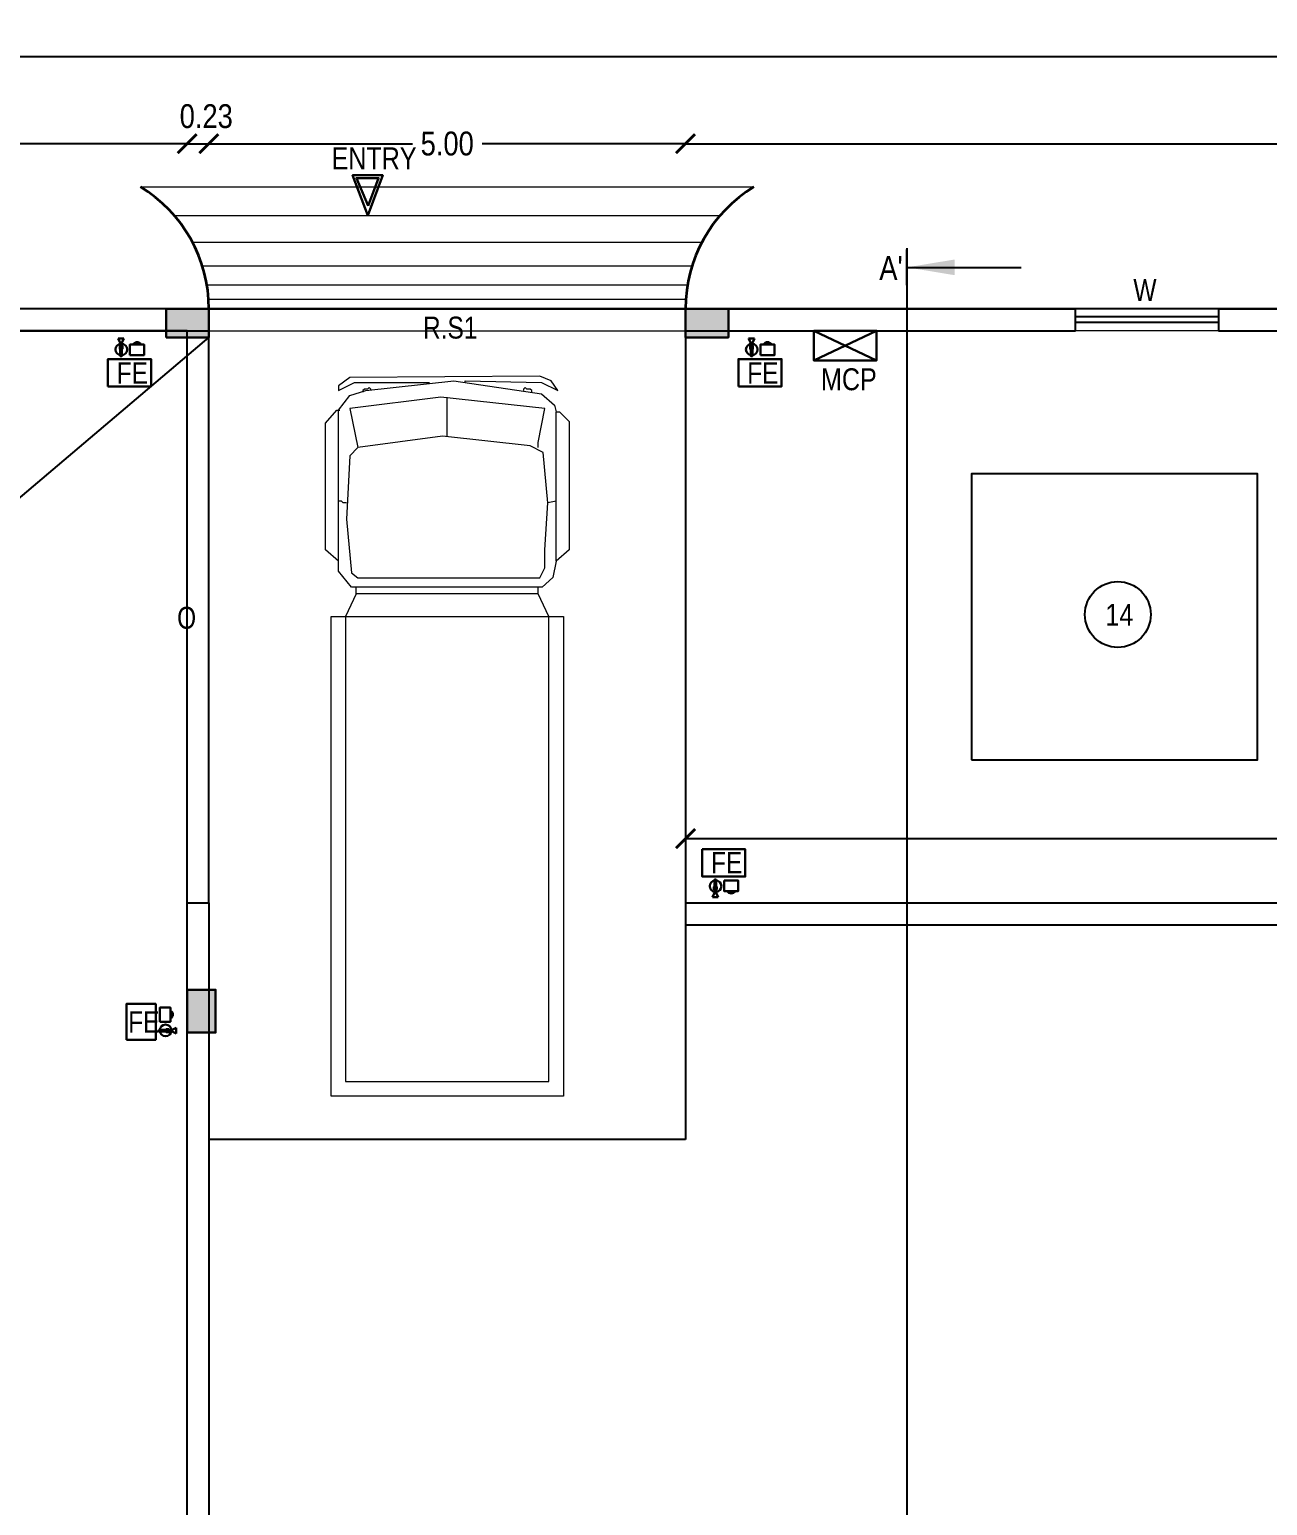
# Model space of a CAD drawing. Header units: metres. Extents: x -488 to 4759, y 38 to 2071.
# Drawn here: x 1146.72 to 1159.71, y 167.75 to 183.23 of the extents above; entities that cross this region are included whole.
import ezdxf
from ezdxf.lldxf.tags import DXFTag

# ---------------------------------------------------------------- set-up
doc = ezdxf.new("R2010")
doc.units = ezdxf.units.M
doc.header["$MEASUREMENT"] = 0
doc.linetypes.add('HIDDEN', pattern=[0.375, 0.25, -0.125])
for name, color, linetype in [('0 @ 1', 7, 'Continuous'), ('BLK_1_FLR_0_CARPET_AREA', 10, 'Continuous'), ('BLK_1_FLR_0_REGULAR_ROOM', 117, 'Continuous')]:
    doc.layers.add(name, color=color, linetype=linetype)
for name, color, linetype, plot in [('BLK_1_COVERED_AREA', 44, 'Continuous', False), ('BLK_1_FLR_0_BLT_UP_AREA', 1, 'Continuous', False), ('BLK_1_FLR_0_BLT_UP_AREA_DEDUCT', 1, 'Continuous', False), ('WORKSHOP_AREA', 1, 'Continuous', False)]:
    doc.layers.add(name, color=color, linetype=linetype, plot=plot)
doc.layers.add('Human', color=197, linetype='Continuous', lineweight=5)
doc.styles.add('2', font='swissc.ttf', dxfattribs={"height": 0.23})
doc.styles.add('Arial narrow', font='ARIALN.TTF', dxfattribs={"height": 0.6})
doc.styles.add('CODE', font='swissc.ttf', dxfattribs={"height": 0.25})
doc.styles.add('SH', font='swissc.ttf', dxfattribs={"height": 10})
doc.styles.add('SUBBU3', font='swissl.ttf', dxfattribs={"width": 0.8})
tags = doc.linetypes.add('00$1$HIDDEN', pattern=[0.375, 0.25, -0.125]).pattern_tags.tags
tags[6:7] = [DXFTag(74, 4), DXFTag(75, 0), DXFTag(340, '0'), DXFTag(46, 1.0), DXFTag(50, 0.0), DXFTag(44, 0.0), DXFTag(45, 0.0)]
tags[4:5] = [DXFTag(74, 4), DXFTag(75, 0), DXFTag(340, '0'), DXFTag(46, 1.0), DXFTag(50, 0.0), DXFTag(44, 0.0), DXFTag(45, 0.0)]
doc.dimstyles.new('OUTER', dxfattribs={"dimscale": 0, "dimtxt": 0.3, "dimasz": 0.18, "dimexe": 0.18, "dimexo": 0.0625, "dimgap": 0.09, "dimtad": 0, "dimzin": 0, "dimdsep": 46, "dimtxsty": 'CODE', "dimcen": 0.09, "dimse1": 1, "dimse2": 1, "dimclrd": 8, "dimclrt": 1, "dimadec": 0, "dimazin": 0, "dimtfac": 1, "dimtofl": 0, "dimtmove": 0, "dimatfit": 3, "dimfxl": 0, "dimtolj": 1, "dimtzin": 0, "dimarcsym": 0})

# ---------------------------------------------------------------- blocks, each defined once
blk = doc.blocks.new('4t33vrvc')
at = {"layer": 'Human', "color": 36}
for p, q in [((281958.3, 29384.41), (281958.3, 29381.68)), ((282033.45, 29384.41), (282033.45, 29381.68))]:
    blk.add_line(p, q, dxfattribs=at)
for points in [[(282043.87, 29393.79), (282043.87, 29585.79), (282043.87, 29591.79), (281947.87, 29591.79), (281947.87, 29585.79), (281947.87, 29393.79)], [(282037.9, 29585.79), (282037.9, 29393.79), (282033.45, 29384.41), (281958.3, 29384.41), (281953.85, 29393.79), (281953.85, 29585.79)]]:
    blk.add_lwpolyline(points, close=True, dxfattribs=at)
for points in [[(282040.83, 29370.99, 0), (282040.83, 29309.25, 0), (282042.18, 29309.25, 0), (282046.2, 29313.28, 0), (282046.2, 29366.29, 0), (282040.83, 29370.99, 0), (282039.49, 29377.7, 0), (282035.15, 29381.68, 0), (281956.28, 29381.68, 0), (281950.91, 29375.01, 0), (281950.91, 29308.58, 0), (281955.61, 29302.54, 0), (281962.32, 29300.53, 0), (281998.56, 29296.5, 0), (282034.8, 29301.87, 0), (282040.16, 29306.57, 0), (282040.83, 29309.25, 0)], [(282040.83, 29346.16, 0), (282037.48, 29346.83, 0), (282035.47, 29326.03, 0), (282030.1, 29323.34, 0), (281993.86, 29319.32, 0), (281958.97, 29324.01, 0), (281955.61, 29327.37, 0), (281954.27, 29353.54, 0), (281956.28, 29375.69, 0), (281958.97, 29377.82, 0), (282034.12, 29377.82, 0), (282036.14, 29373.67, 0), (282036.14, 29366.29, 0), (282037.48, 29346.83, 0)], [(281950.91, 29370.99, 0), (281945.55, 29366.29, 0), (281945.55, 29313.95, 0), (281950.24, 29308.58, 0), (281950.91, 29308.58, 0), (281951.58, 29308.58, 0)], [(281954.27, 29346.83, 0), (281952.93, 29346.83, 0), (281952.26, 29346.16, 0), (281950.91, 29346.16, 0)], [(282033.45, 29324.01, 0), (282033.45, 29322, 0), (282036.14, 29307.91, 0), (281993.19, 29303.21, 0), (281955.61, 29307.91, 0), (281958.97, 29324.01, 0)], [(281995.87, 29319.32, 0), (281995.87, 29303.21, 0)], [(282003.26, 29297.17, 0), (282003.26, 29296.5, 0), (282034.8, 29297.17, 0), (282041.51, 29300.53, 0), (282038.82, 29296.5, 0), (282034.12, 29294.49, 0), (281955.61, 29295.16, 0), (281950.91, 29298.51, 0), (281950.91, 29300.53, 0), (281957.62, 29297.17, 0), (281988.49, 29297.17, 0)], [(281964.33, 29300.53, 0), (281964.33, 29299.86, 0), (281963.66, 29299.19, 0), (281962.99, 29299.86, 0), (281961.65, 29299.86, 0), (281960.98, 29300.53, 0), (281960.98, 29301.2, 0)], [(282030.77, 29301.2, 0), (282030.77, 29300.53, 0), (282030.1, 29299.86, 0), (282028.76, 29299.86, 0), (282028.08, 29299.19, 0), (282027.41, 29299.86, 0), (282027.41, 29300.53, 0)]]:
    blk.add_polyline3d(points, dxfattribs=at)
blk = doc.blocks.new('_ArchTick')
at = {"const_width": 0.15}
blk.add_lwpolyline([(-0.5, -0.5), (0.5, 0.5)], dxfattribs=at)
blk = doc.blocks.new('*D66')
at = {"color": 0, "lineweight": -2}
for p, q in [((1153.607, 174.747), (1160.665, 174.747)), ((1168.607, 174.747), (1161.55, 174.747))]:
    blk.add_line(p, q, dxfattribs=at)
at = {"layer": 'Defpoints', "color": 0, "lineweight": -2}
for p in [(1153.607, 175.143), (1168.607, 175.143), (1168.607, 174.747)]:
    blk.add_point(p, dxfattribs=at)
at = {"color": 0, "lineweight": -2, "xscale": 0.2, "yscale": 0.2, "zscale": 0.2, "rotation": 180}
blk.add_blockref('_ArchTick', (1153.607, 174.747), dxfattribs=at)
at = {"color": 0, "lineweight": -2, "xscale": 0.2, "yscale": 0.2, "zscale": 0.2}
blk.add_blockref('_ArchTick', (1168.607, 174.747), dxfattribs=at)
at = {"color": 0, "lineweight": -2, "insert": (1161.107, 174.747), "char_height": 0.25, "attachment_point": 5, "style": 'CODE'}
blk.add_mtext('\\A1;15.00', dxfattribs=at)
blk = doc.blocks.new('*D189')
at = {"color": 0, "lineweight": -2}
for p, q in [((1118.897, 182.033), (1133.191, 182.033)), ((1148.379, 182.033), (1134.085, 182.033))]:
    blk.add_line(p, q, dxfattribs=at)
at = {"layer": 'Defpoints', "color": 0, "lineweight": -2}
for p in [(1148.379, 182.033), (1118.897, 178.044), (1148.379, 173.813)]:
    blk.add_point(p, dxfattribs=at)
at = {"color": 0, "lineweight": -2, "xscale": 0.2, "yscale": 0.2, "zscale": 0.2, "rotation": 180}
blk.add_blockref('_ArchTick', (1118.897, 182.033), dxfattribs=at)
at = {"color": 0, "lineweight": -2, "xscale": 0.2, "yscale": 0.2, "zscale": 0.2}
blk.add_blockref('_ArchTick', (1148.379, 182.033), dxfattribs=at)
at = {"color": 0, "lineweight": -2, "insert": (1133.638, 182.033), "char_height": 0.25, "attachment_point": 5, "style": 'CODE'}
blk.add_mtext('\\A1;29.48', dxfattribs=at)
blk = doc.blocks.new('*D190')
at = {"color": 0, "lineweight": -2}
blk.add_line((1148.379, 182.033), (1148.607, 182.033), dxfattribs=at)
at = {"layer": 'Defpoints', "color": 0, "lineweight": -2}
for p in [(1148.607, 182.033), (1148.379, 173.813), (1148.607, 173.813)]:
    blk.add_point(p, dxfattribs=at)
at = {"color": 0, "lineweight": -2, "xscale": 0.2, "yscale": 0.2, "zscale": 0.2, "rotation": 180}
blk.add_blockref('_ArchTick', (1148.379, 182.033), dxfattribs=at)
at = {"color": 0, "lineweight": -2, "xscale": 0.2, "yscale": 0.2, "zscale": 0.2}
blk.add_blockref('_ArchTick', (1148.607, 182.033), dxfattribs=at)
at = {"color": 0, "lineweight": -2, "insert": (1148.579, 182.32), "char_height": 0.25, "attachment_point": 5, "style": 'CODE'}
blk.add_mtext('\\A1;0.23', dxfattribs=at)
blk = doc.blocks.new('*D191')
at = {"color": 0, "lineweight": -2}
for p, q in [((1148.607, 182.033), (1150.742, 182.033)), ((1153.607, 182.033), (1151.472, 182.033))]:
    blk.add_line(p, q, dxfattribs=at)
at = {"layer": 'Defpoints', "color": 0, "lineweight": -2}
for p in [(1153.607, 182.033), (1148.607, 173.813), (1153.607, 173.813)]:
    blk.add_point(p, dxfattribs=at)
at = {"color": 0, "lineweight": -2, "xscale": 0.2, "yscale": 0.2, "zscale": 0.2, "rotation": 180}
blk.add_blockref('_ArchTick', (1148.607, 182.033), dxfattribs=at)
at = {"color": 0, "lineweight": -2, "xscale": 0.2, "yscale": 0.2, "zscale": 0.2}
blk.add_blockref('_ArchTick', (1153.607, 182.033), dxfattribs=at)
at = {"color": 0, "lineweight": -2, "insert": (1151.107, 182.033), "char_height": 0.25, "attachment_point": 5, "style": 'CODE'}
blk.add_mtext('\\A1;5.00', dxfattribs=at)
blk = doc.blocks.new('*D192')
at = {"color": 0, "lineweight": -2}
for p, q in [((1153.607, 182.033), (1160.665, 182.033)), ((1168.607, 182.033), (1161.55, 182.033))]:
    blk.add_line(p, q, dxfattribs=at)
at = {"layer": 'Defpoints', "color": 0, "lineweight": -2}
for p in [(1168.607, 182.033), (1168.607, 178.875), (1153.607, 173.813)]:
    blk.add_point(p, dxfattribs=at)
at = {"color": 0, "lineweight": -2, "xscale": 0.2, "yscale": 0.2, "zscale": 0.2, "rotation": 180}
blk.add_blockref('_ArchTick', (1153.607, 182.033), dxfattribs=at)
at = {"color": 0, "lineweight": -2, "xscale": 0.2, "yscale": 0.2, "zscale": 0.2}
blk.add_blockref('_ArchTick', (1168.607, 182.033), dxfattribs=at)
at = {"color": 0, "lineweight": -2, "insert": (1161.107, 182.033), "char_height": 0.25, "attachment_point": 5, "style": 'CODE'}
blk.add_mtext('\\A1;15.00', dxfattribs=at)
blk = doc.blocks.new('*D171')
at = {"color": 0, "lineweight": -2}
for p, q in [((1118.667, 182.944), (1139.385, 182.944)), ((1161.003, 182.944), (1140.285, 182.944))]:
    blk.add_line(p, q, dxfattribs=at)
at = {"layer": 'Defpoints', "color": 0, "lineweight": -2}
for p in [(1161.003, 182.944), (1118.667, 179.431), (1161.003, 179.431)]:
    blk.add_point(p, dxfattribs=at)
at = {"color": 0, "lineweight": -2, "xscale": 0.2, "yscale": 0.2, "zscale": 0.2, "rotation": 180}
blk.add_blockref('_ArchTick', (1118.667, 182.944), dxfattribs=at)
at = {"color": 0, "lineweight": -2, "xscale": 0.2, "yscale": 0.2, "zscale": 0.2}
blk.add_blockref('_ArchTick', (1161.003, 182.944), dxfattribs=at)
at = {"color": 0, "lineweight": -2, "insert": (1139.835, 182.944), "char_height": 0.25, "attachment_point": 5, "style": 'CODE'}
blk.add_mtext('\\A1;42.34', dxfattribs=at)
blk = doc.blocks.new('*D174')
at = {"color": 0, "lineweight": -2}
for p, q in [((1118.667, 183.668), (1155.042, 183.668)), ((1192.317, 183.668), (1155.942, 183.668))]:
    blk.add_line(p, q, dxfattribs=at)
at = {"layer": 'Defpoints', "color": 0, "lineweight": -2}
for p in [(1192.317, 183.668), (1118.667, 179.304), (1192.317, 179.304)]:
    blk.add_point(p, dxfattribs=at)
at = {"color": 0, "lineweight": -2, "xscale": 0.2, "yscale": 0.2, "zscale": 0.2, "rotation": 180}
blk.add_blockref('_ArchTick', (1118.667, 183.668), dxfattribs=at)
at = {"color": 0, "lineweight": -2, "xscale": 0.2, "yscale": 0.2, "zscale": 0.2}
blk.add_blockref('_ArchTick', (1192.317, 183.668), dxfattribs=at)
at = {"color": 0, "lineweight": -2, "insert": (1155.492, 183.668), "char_height": 0.25, "attachment_point": 5, "style": 'CODE'}
blk.add_mtext('\\A1;{\\fSwis721 Cn BT|b1|i0|c0|p34;73.65}', dxfattribs=at)
blk = doc.blocks.new('rghfhgh')
at = {"color": 0, "lineweight": 30}
for p, q in [((15101.258, 2367.846), (15101.236, 2367.801)), ((15101.258, 2367.909), (15101.258, 2367.846)), ((15101.274, 2367.909), (15101.274, 2367.846)), ((15101.274, 2367.846), (15101.296, 2367.801))]:
    blk.add_line(p, q, dxfattribs=at)
at = {"color": 0, "lineweight": 30, "ltscale": 0.1}
blk.add_line((15101.296, 2367.801), (15101.236, 2367.801), dxfattribs=at)
blk.add_lwpolyline([(15101.129, 2368.303), (15101.581, 2368.303), (15101.581, 2368.016), (15101.129, 2368.016)], close=True, dxfattribs=at)
at = {"color": 0, "lineweight": 30}
for points in [[(15101.274, 2367.909), (15101.258, 2367.909), (15101.258, 2367.985), (15101.274, 2367.985)], [(15101.359, 2367.974), (15101.507, 2367.974), (15101.507, 2367.864), (15101.359, 2367.864)], [(15101.281, 2367.879), (15101.252, 2367.879), (15101.252, 2367.909), (15101.281, 2367.909)]]:
    blk.add_lwpolyline(points, close=True, dxfattribs=at)
blk.add_circle((15101.269, 2367.915), 0.0611, dxfattribs=at)
blk.add_arc((15101.434, 2367.883), 0.0446, 204.8747, 335.1253, dxfattribs=at)
at = {"color": 0, "lineweight": 30, "style": 'SH'}
blk.add_text('FE', height=0.2239, dxfattribs=at).set_placement((15101.221, 2368.05))
blk = doc.blocks.new('DFFD')
at = {"color": 0, "lineweight": 30}
for p, q in [((15761.742, 2283.118), (15761.72, 2283.163)), ((15761.759, 2283.118), (15761.781, 2283.163)), ((15761.742, 2283.055), (15761.742, 2283.118)), ((15761.759, 2283.055), (15761.759, 2283.118))]:
    blk.add_line(p, q, dxfattribs=at)
at = {"color": 0, "lineweight": 30, "ltscale": 0.1}
blk.add_line((15761.781, 2283.163), (15761.72, 2283.163), dxfattribs=at)
at = {"color": 0, "lineweight": 30}
for points in [[(15761.765, 2283.086), (15761.736, 2283.086), (15761.736, 2283.055), (15761.765, 2283.055)], [(15761.759, 2283.055), (15761.742, 2283.055), (15761.742, 2282.98), (15761.759, 2282.98)], [(15761.844, 2282.99), (15761.992, 2282.99), (15761.992, 2283.1), (15761.844, 2283.1)]]:
    blk.add_lwpolyline(points, close=True, dxfattribs=at)
at = {"color": 0, "lineweight": 30, "ltscale": 0.1}
blk.add_lwpolyline([(15761.613, 2282.661), (15762.065, 2282.661), (15762.065, 2282.948), (15761.613, 2282.948)], close=True, dxfattribs=at)
at = {"color": 0, "lineweight": 30}
blk.add_circle((15761.753, 2283.049), 0.0611, dxfattribs=at)
blk.add_arc((15761.919, 2283.082), 0.0446, 24.8747, 155.1253, dxfattribs=at)
at = {"color": 0, "lineweight": 30, "style": 'SH'}
blk.add_text('FE', height=0.2239, dxfattribs=at).set_placement((15761.705, 2282.69))
blk = doc.blocks.new('DFFDG')
at = {"color": 0, "lineweight": 30}
for p, q in [((15832.582, 2250.053), (15832.645, 2250.053)), ((15832.582, 2250.037), (15832.645, 2250.037)), ((15832.645, 2250.053), (15832.69, 2250.075)), ((15832.645, 2250.037), (15832.69, 2250.015))]:
    blk.add_line(p, q, dxfattribs=at)
at = {"color": 0, "lineweight": 30, "ltscale": 0.1}
blk.add_line((15832.69, 2250.075), (15832.69, 2250.015), dxfattribs=at)
blk.add_lwpolyline([(15832.166, 2249.95), (15832.166, 2250.325), (15832.475, 2250.325), (15832.475, 2249.95)], close=True, dxfattribs=at)
at = {"color": 0, "lineweight": 30}
for points in [[(15832.517, 2250.138), (15832.517, 2250.286), (15832.628, 2250.286), (15832.628, 2250.138)], [(15832.582, 2250.053), (15832.582, 2250.037), (15832.507, 2250.037), (15832.507, 2250.053)], [(15832.613, 2250.059), (15832.613, 2250.03), (15832.582, 2250.03), (15832.582, 2250.059)]]:
    blk.add_lwpolyline(points, close=True, dxfattribs=at)
blk.add_circle((15832.577, 2250.047), 0.0611, dxfattribs=at)
blk.add_arc((15832.609, 2250.213), 0.0446, 294.8747, 65.1253, dxfattribs=at)
at = {"color": 0, "lineweight": 30, "style": 'SH'}
blk.add_text('FE', height=0.2239, dxfattribs=at).set_placement((15832.185, 2250.024))

msp = doc.modelspace()

# ---------------------------------------------------------------- hatches: boundary and pattern name
at = {"lineweight": 30}
h = msp.add_hatch(color=256, dxfattribs=at)
h.dxf.hatch_style = 1
h.paths.add_polyline_path([(1148.15717, 180.00157), (1148.60717, 180.00157), (1148.60717, 180.30157), (1148.15717, 180.30157)])
h = msp.add_hatch(color=256, dxfattribs=at)
h.dxf.hatch_style = 1
h.paths.add_polyline_path([(1153.60706, 180.00157), (1154.05706, 180.00157), (1154.05706, 180.30157), (1153.60706, 180.30157)])
h = msp.add_hatch(color=256, dxfattribs=at)
h.dxf.hatch_style = 1
h.paths.add_polyline_path([(1148.37717, 173.16189), (1148.37717, 172.71189), (1148.67717, 172.71189), (1148.67717, 173.16189)])

# ---------------------------------------------------------------- linework, layer by layer
at = {"linetype": 'HIDDEN', "lineweight": 18, "ltscale": 200}
for p, q in [((1147.88932, 181.58157), (1154.32501, 181.58157)), ((1148.24288, 181.28157), (1153.97146, 181.28157)), ((1148.43392, 181.00157), (1153.78041, 181.00157)), ((1148.53818, 180.75157), (1153.67615, 180.75157)), ((1148.58629, 180.55157), (1153.62804, 180.55157)), ((1148.60727, 180.40157), (1153.6104, 180.40157))]:
    msp.add_line(p, q, dxfattribs=at)
at = {"linetype": '00$1$HIDDEN', "lineweight": -2, "ltscale": 2}
for p, q in [((1155.93033, 180.93713), (1155.93033, 116.61161)), ((1133.80771, 167.45863), (1148.60717, 180.00157))]:
    msp.add_line(p, q, dxfattribs=at)
at = {"lineweight": 30}
msp.add_line((1155.93033, 180.54972), (1155.93033, 180.92286), dxfattribs=at)
for p, q in [((1148.60717, 180.30157), (1153.60717, 180.30157)), ((1148.60717, 180.17177), (1148.60717, 180.13077)), ((1153.60717, 180.07157), (1153.60717, 180.30157)), ((1153.60717, 180.30157), (1157.69897, 180.30157)), ((1157.69897, 180.07157), (1157.69897, 180.30157)), ((1159.19897, 180.21657), (1157.69897, 180.21657)), ((1159.19897, 180.15657), (1157.69897, 180.15657)), ((1159.19897, 180.30157), (1162.10717, 180.30157)), ((1159.19897, 180.30157), (1159.19897, 180.07157)), ((1148.60717, 174.07157), (1148.60717, 180.07157)), ((1153.60717, 180.07157), (1153.60717, 171.59157)), ((1153.60717, 180.07157), (1157.69897, 180.07157)), ((1159.19897, 180.07157), (1162.10717, 180.07157)), ((1148.37867, 174.07157), (1148.60717, 174.07157)), ((1148.60717, 174.07157), (1148.60717, 154.36157)), ((1153.60717, 174.07157), (1168.60717, 174.07157)), ((1153.60717, 174.07157), (1153.60717, 173.84157)), ((1153.60717, 173.84157), (1168.60717, 173.84157)), ((1153.60717, 171.59157), (1148.60717, 171.59157))]:
    msp.add_line(p, q)
at = {"lineweight": 13}
for p, q in [((1159.19897, 180.30157), (1157.69897, 180.30157)), ((1159.19897, 180.07157), (1157.69897, 180.07157))]:
    msp.add_line(p, q, dxfattribs=at)
at = {"lineweight": 30, "ltscale": 0.25}
for p, q in [((1155.61065, 179.75982), (1154.95151, 180.07157)), ((1155.61065, 180.07157), (1154.95151, 179.75982))]:
    msp.add_line(p, q, dxfattribs=at)
at = {"lineweight": 30}
for points in [[(1150.27557, 181.28157), (1150.27557, 181.28157), (1150.42978, 181.7022), (1150.11444, 181.7022)], [(1150.27826, 181.37976), (1150.38745, 181.6722), (1150.15441, 181.6722)], [(1148.15717, 180.00157), (1148.15717, 180.30157), (1148.60717, 180.30157), (1148.60717, 180.00157)], [(1153.60706, 180.00157), (1153.60706, 180.30157), (1154.05706, 180.30157), (1154.05706, 180.00157)], [(1148.37717, 173.16189), (1148.67717, 173.16189), (1148.67717, 172.71189), (1148.37717, 172.71189)]]:
    msp.add_lwpolyline(points, close=True, dxfattribs=at)
msp.add_lwpolyline([(1118.89717, 180.07157), (1148.60717, 180.07157), (1148.60717, 180.30157), (1118.66717, 180.30157)])
at = {"lineweight": -2}
msp.add_lwpolyline([(1192.31717, 180.30156), (1118.66717, 180.30156), (1118.66717, 117.40157), (1192.31717, 117.40157)], close=True, dxfattribs=at)
at = {"lineweight": 30, "ltscale": 0.25}
msp.add_lwpolyline([(1154.95151, 180.07157), (1155.61065, 180.07157), (1155.61065, 179.75982), (1154.95151, 179.75982)], close=True, dxfattribs=at)
msp.add_lwpolyline([(1156.60717, 175.57157), (1159.60717, 175.57157), (1159.60717, 178.57157), (1156.60717, 178.57157)], close=True)
msp.add_circle((1158.14229, 177.09615), 0.34553)
at = {"lineweight": 35}
for centre, start, end in [((1147.10727, 180.30157), 0, 58.576094), ((1155.10706, 180.30157), 121.423906, 180)]:
    msp.add_arc(centre, 1.5, start, end, dxfattribs=at)
at = {"layer": 'BLK_1_COVERED_AREA', "color": 45, "lineweight": 0}
msp.add_lwpolyline([(1192.31717, 180.30157), (1118.66717, 180.30157), (1118.66717, 117.40158), (1192.31717, 117.40158)], close=True, dxfattribs=at)
at = {"layer": 'BLK_1_FLR_0_BLT_UP_AREA', "color": 45, "lineweight": 0}
msp.add_lwpolyline([(1192.31717, 180.30156), (1118.66717, 180.30156), (1118.66717, 117.40157), (1192.31717, 117.40157)], close=True, dxfattribs=at)
at = {"layer": 'BLK_1_FLR_0_BLT_UP_AREA_DEDUCT', "color": 45, "lineweight": -2}
msp.add_lwpolyline([(1148.37815, 180.07157), (1118.89717, 180.07157), (1118.89717, 154.59156), (1148.37815, 154.59156)], close=True, dxfattribs=at)
at = {"layer": 'BLK_1_FLR_0_CARPET_AREA', "color": 14, "lineweight": 0}
msp.add_lwpolyline([(1153.60706, 180.07157), (1153.60717, 173.84157), (1168.60566, 173.84157), (1168.60566, 154.36157), (1185.08717, 154.36157), (1185.08717, 180.07152), (1192.08717, 180.07152), (1192.08717, 129.86157), (1118.89717, 129.86157), (1118.89717, 154.35957), (1148.60717, 154.36157), (1148.60717, 180.07157), (1153.60717, 180.07157), (1153.60717, 180.07157)], close=True, dxfattribs=at)
at = {"layer": 'BLK_1_FLR_0_REGULAR_ROOM', "color": 4, "lineweight": 0}
msp.add_lwpolyline([(1153.60706, 180.07157), (1153.60717, 173.84157), (1168.60566, 173.84157), (1168.60566, 154.36157), (1185.08717, 154.36157), (1185.08717, 180.07152), (1192.08717, 180.07152), (1192.08717, 129.86157), (1118.89717, 129.86157), (1118.89717, 154.35957), (1148.60717, 154.36157), (1148.60717, 180.07157), (1153.60717, 180.07157), (1153.60717, 180.07157)], close=True, dxfattribs=at)
at = {"layer": 'WORKSHOP_AREA', "lineweight": -2}
msp.add_lwpolyline([(1148.37815, 180.07157), (1118.89717, 180.07157), (1118.89717, 154.59156), (1148.37815, 154.59156)], close=True, dxfattribs=at)

# ---------------------------------------------------------------- block references
at = {"lineweight": -2}
for name, p in [('DFFD', (-14614.06502, -2103.17371)), ('DFFD', (-14607.45084, -2103.17371)), ('rghfhgh', (-13947.34689, -2193.66767)), ('DFFDG', (-14684.42493, -2077.31238))]:
    msp.add_blockref(name, p, dxfattribs=at)
at = {"lineweight": 13, "xscale": -0.0254, "yscale": 0.0254, "zscale": 0.0254, "rotation": 180}
msp.add_blockref('4t33vrvc', (-6011.58804, 923.67674), dxfattribs=at)

# ---------------------------------------------------------------- texts
at = {"lineweight": -2, "style": '2'}
msp.add_text('ENTRY', height=0.23, dxfattribs=at).set_placement((1149.89308, 181.76431))
at = {"lineweight": 30, "style": '2'}
msp.add_text('MCP', height=0.23, dxfattribs=at).set_placement((1155.02815, 179.44789))
at = {"lineweight": 30, "insert": (1155.88573, 180.8538), "char_height": 0.25, "attachment_point": 3, "style": '2'}
msp.add_mtext_dynamic_manual_height_columns("A'", width=0.2088831, gutter_width=1.15, heights=[0], dxfattribs=at)
at = {"insert": (1158.30538, 180.61276), "char_height": 0.23, "width": 0.2619959, "attachment_point": 1, "style": 'SUBBU3'}
msp.add_mtext('W', dxfattribs=at)
at = {"ltscale": 3.5, "char_height": 0.23, "attachment_point": 2, "style": 'SUBBU3'}
for s, insert, width in [('{\\C252;R.S1}', (1151.13818, 180.21934), 5.9149746), ('{\\C252;O}', (1148.37322, 177.17672), 0.691533)]:
    msp.add_mtext(s, dxfattribs=dict(at, insert=insert, width=width))
at = {"insert": (1158.01154, 177.20764), "char_height": 0.23, "attachment_point": 1, "style": 'Arial narrow'}
msp.add_mtext_dynamic_manual_height_columns('{\\C252;14}', width=0.23, gutter_width=1.15, heights=[0], dxfattribs=at)

# ---------------------------------------------------------------- dimensions: what is measured, and where the dimension line sits
at = {"layer": '0 @ 1', "lineweight": -2}
dim = msp.add_linear_dim(base=(1192.31717, 183.66772), p1=(1118.66717, 179.30403), p2=(1192.31717, 179.30402), text='{\\fSwis721 Cn BT|b1|i0|c0|p34;<>}', dimstyle='OUTER', override={"dimscale": 1, "dimtxt": 0.25, "dimasz": 0.2, "dimblk": 'ArchTick', "dimclrd": 0, "dimclrt": 0, "dimtix": 0, "dimtofl": 0, "dimtmove": 0, "dimatfit": 3, "dimfxl": 25.4}, dxfattribs=at)
dim.commit()
dim.dimension.update_dxf_attribs({"geometry": '*D174', "text_midpoint": (1155.49217, 183.66772)})
for base, p1, p2, override, picture, middle in [((1161.0031, 182.94393), (1118.66717, 179.43085), (1161.0031, 179.43085), {"dimscale": 1, "dimtxt": 0.25, "dimasz": 0.2, "dimblk": 'ArchTick', "dimclrd": 0, "dimclrt": 0, "dimtix": 0, "dimtofl": 0, "dimtmove": 0, "dimatfit": 3, "dimfxl": 25.4}, '*D171', (1139.83514, 182.94393)), ((1148.37867, 182.03338), (1118.89717, 178.04443), (1148.37867, 173.81275), {"dimscale": 1, "dimtxt": 0.25, "dimasz": 0.2, "dimblk": 'ArchTick', "dimclrd": 0, "dimclrt": 0, "dimtix": 0, "dimtofl": 0, "dimtmove": 1, "dimatfit": 3, "dimfxl": 25.4}, '*D189', (1133.63792, 182.03338)), ((1153.60717, 182.03338), (1148.60717, 173.81275), (1153.60717, 173.81275), {"dimscale": 1, "dimtxt": 0.25, "dimasz": 0.2, "dimblk": 'ArchTick', "dimclrd": 0, "dimclrt": 0, "dimtix": 0, "dimtofl": 0, "dimtmove": 1, "dimatfit": 3, "dimfxl": 25.4}, '*D191', (1151.10717, 182.03338)), ((1168.60717, 182.03338), (1153.60717, 173.81275), (1168.60717, 178.87533), {"dimscale": 1, "dimtxt": 0.25, "dimasz": 0.2, "dimblk": 'ArchTick', "dimclrd": 0, "dimclrt": 0, "dimtix": 0, "dimtofl": 0, "dimtmove": 1, "dimatfit": 3, "dimfxl": 25.4}, '*D192', (1161.10717, 182.03338))]:
    dim = msp.add_linear_dim(base=base, p1=p1, p2=p2, dimstyle='OUTER', override=override, dxfattribs=at)
    dim.commit()
    dim.dimension.update_dxf_attribs({"geometry": picture, "text_midpoint": middle})
dim = msp.add_linear_dim(base=(1148.60717, 182.03338), p1=(1148.37867, 173.81275), p2=(1148.60717, 173.81275), dimstyle='OUTER', override={"dimscale": 1, "dimtxt": 0.25, "dimasz": 0.2, "dimblk": 'ArchTick', "dimclrd": 0, "dimclrt": 0, "dimtix": 0, "dimtofl": 0, "dimtmove": 1, "dimatfit": 3, "dimfxl": 25.4}, dxfattribs=at)
dim.commit()
dim.dimension.update_dxf_attribs({"geometry": '*D190', "text_midpoint": (1148.57896, 182.32034), "dimtype": 128})
dim = msp.add_aligned_dim(p1=(1153.60717, 175.14311), p2=(1168.60717, 175.14311), distance=-0.39599, dimstyle='OUTER', override={"dimscale": 1, "dimtxt": 0.25, "dimasz": 0.2, "dimblk": 'ArchTick', "dimclrd": 0, "dimclrt": 0, "dimtix": 0, "dimtofl": 0, "dimtmove": 0, "dimatfit": 3, "dimfxl": 25.4}, dxfattribs=at)
dim.commit()
dim.dimension.update_dxf_attribs({"geometry": '*D66', "text_midpoint": (1161.10717, 174.74712)})

# ---------------------------------------------------------------- leaders
at = {"layer": '0 @ 1', "lineweight": 30}
msp.add_leader([(1155.93033, 180.73629), (1157.12701, 180.73629)], dimstyle='OUTER', override={"dimscale": 1, "dimasz": 0.5, "dimgap": 0.09, "dimtad": 0, "dimclrd": 256, "dimclrt": 0, "dimfxl": 6}, dxfattribs=at)

doc.saveas('drawing.dxf')
